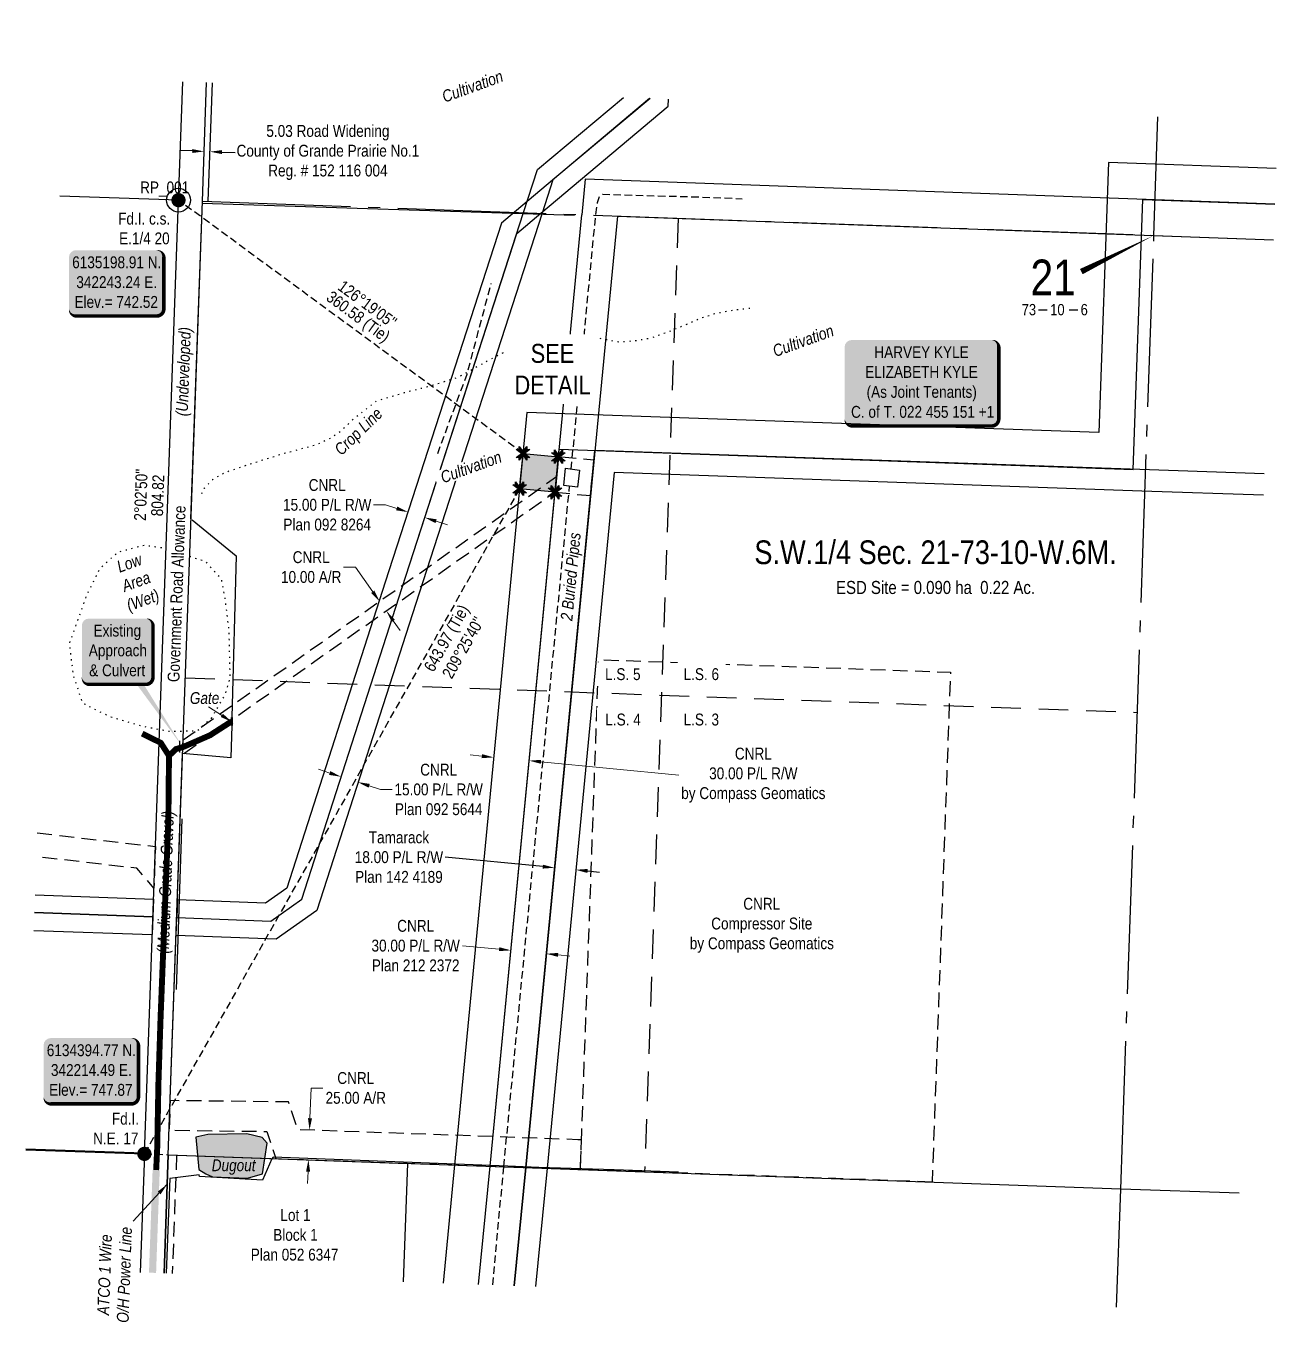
# Model space of a CAD drawing. Extents: x 338478 to 343770, y 6132123 to 6135346.
# Drawn here: x 342115 to 343169, y 6134253 to 6135346 of the extents above; entities that cross this region are included whole.
import ezdxf
from ezdxf.enums import TextEntityAlignment as Align

# ---------------------------------------------------------------- set-up
doc = ezdxf.new("R2010")
doc.units = 0
doc.header["$LTSCALE"] = 5
doc.header["$PDSIZE"] = 0.5
for name, pattern in [('foc-ACCESSROAD', [3.75, 2.5, -1.25]), ('foc-FLOWLINE', [3.75, 2.5, -1.25]), ('foc-LSD', [8, 5, -3]), ('foc-QUARTERLINE', [33, 25, -3, 2, -3]), ('foc-TIELINE', [1.875, 1.25, -0.625]), ('foc-TOPO', [1, 0.2, -0.8]), ('UG_PIPE', [1.875, 1.25, -0.625])]:
    doc.linetypes.add(name, pattern=pattern)
doc.layers.get('Defpoints').update_dxf_attribs({"color": 9})
for name, color, linetype in [('10', 1, 'Continuous'), ('35', 37, 'Continuous'), ('9', 3, 'Continuous'), ('AS-FENCE', 48, 'foc-FENCE'), ('AS-OWNER', 7, 'Continuous'), ('AS-PIPE-UG', 44, 'UG_PIPE'), ('AS-PIPE-UG-T', 44, 'Continuous'), ('AS-POWER', 104, 'foc-POWER'), ('AS-POWER-T', 104, 'Continuous'), ('AS-ROADS', 254, 'Continuous'), ('C-AR', 13, 'foc-ACCESSROAD'), ('C-RW', 13, 'Continuous'), ('C-SYMBOL', 7, 'Continuous'), ('C-WS', 13, 'foc-ACCESSROAD'), ('CG-NOTES', 7, 'Continuous'), ('DETAIL-T', 7, 'Continuous'), ('F-AR', 190, 'foc-ACCESSROAD'), ('F-EZE', 190, 'foc-FLOWLINE'), ('F-RW', 190, 'Continuous'), ('L-AREAREQUIRED', 7, 'Continuous'), ('L-BD', 7, 'Continuous'), ('L-DETAIL-T', 3, 'Continuous'), ('L-MON', 1, 'Continuous'), ('L-QSEC', 8, 'foc-QUARTERLINE'), ('L-ROAD-T', 7, 'Continuous'), ('L-SEC', 7, 'Continuous'), ('L-SECLBL', 7, 'Continuous'), ('L-SECQ', 8, 'foc-QUARTERLINE'), ('L-SECTION-LSD', 7, 'foc-LSD'), ('L-TIE', 7, 'foc-TIELINE'), ('L-TITLEDB', 4, 'Continuous'), ('L-TITLEDB-T', 4, 'Continuous'), ('P-PROPOSED', 10, 'Continuous'), ('P-PROPOSED-H', 21, 'Continuous'), ('T-GENERAL', 48, 'foc-TOPO'), ('T-LOW-AREA', 48, 'foc-TOPO'), ('T-WATER', 160, 'Continuous'), ('T-WATER-H', 133, 'Continuous'), ('T-WATER-T', 170, 'Continuous')]:
    doc.layers.add(name, color=color, linetype=linetype)
for name, color, linetype, lineweight in [('AS-GENERAL', 48, 'Continuous', 18), ('C-AR-T', 13, 'Continuous', 9), ('C-RW-T', 13, 'Continuous', 9), ('C-WS-T', 13, 'Continuous', 9), ('T-TEXT', 48, 'Continuous', 18)]:
    doc.layers.add(name, color=color, linetype=linetype, lineweight=lineweight)
doc.styles.add('100L', font='ARIALN.TTF', dxfattribs={"height": 11})
doc.styles.add('175L', font='ARIALN.TTF', dxfattribs={"height": 20})
doc.styles.add('80', font='ARIALN.TTF', dxfattribs={"height": 10})
doc.styles.add('80CG', font='ARIALN.TTF', dxfattribs={"height": 10})
doc.styles.add('80L', font='ARIALN.TTF', dxfattribs={"height": 10})
doc.styles.add('80LS', font='ARIALNI.TTF', dxfattribs={"height": 10})
doc.styles.add('foc-LtypeFont', font='ARIALN.TTF', dxfattribs={"height": 7.35})
doc.styles.add('SIMPLEX', font='ARIALN.TTF')
doc.linetypes.add('foc-FENCE', pattern='A,10,-1,["X",foc-LtypeFont,S=0.2,R=0,X=-0.625,Y=-0.75],-1.24', length=12.24)
doc.linetypes.add('foc-FENCE-NOLINE', pattern='A,0,-6,["X",foc-LtypeFont,S=0.2,R=0,X=-0.625,Y=-0.75],-6.24', length=12.24)
doc.linetypes.add('foc-POWER', pattern='A,6,-1,["P",foc-LtypeFont,S=0.2,R=0,X=-0.625,Y=-0.75],-1.24,4', length=12.24)
doc.dimstyles.new('Compass 5 000', dxfattribs={"dimscale": 5, "dimtxt": 9, "dimasz": 2, "dimexe": 0.2, "dimexo": 0.0625, "dimgap": 0.5, "dimtad": 0, "dimtih": 1, "dimtoh": 1, "dimzin": 0, "dimdsep": 46, "dimtxsty": '80CG', "dimcen": 0.1, "dimse1": 1, "dimse2": 1, "dimclrd": 256, "dimclrt": 256, "dimaunit": 1, "dimadec": 4, "dimazin": 0, "dimtfac": 0.06, "dimtofl": 0, "dimtmove": 0, "dimatfit": 1, "dimfxl": 0.2, "dimtolj": 1, "dimtzin": 0, "dimlwd": -1, "dimarcsym": 0})

# ---------------------------------------------------------------- blocks, each defined once
blk = doc.blocks.new('*D434')
at = {"layer": 'Defpoints', "color": 0, "transparency": 16777216}
for p in [(342584.1, 6134883), (342602, 6134881.3), (342578.2, 6134634.3)]:
    blk.add_point(p, dxfattribs=at)
at = {"layer": 'F-RW', "transparency": 16777216}
for p, q in [((342550.3, 6134637), (342468.1, 6134644.9)), ((342588.2, 6134633.3), (342598.1, 6134632.3))]:
    blk.add_line(p, q, dxfattribs=at)
for points in [[(342550.5, 6134638.6), (342550.2, 6134635.3), (342560.3, 6134636)], [(342588.3, 6134635), (342588, 6134631.6), (342578.2, 6134634.3)]]:
    blk.add_solid(points, dxfattribs=at)
at = {"layer": 'F-RW', "transparency": 16777216, "insert": (342429.1, 6134644.9), "char_height": 10, "attachment_point": 5, "style": '80CG'}
blk.add_mtext('\\A1;Tamarack\\P18.00 P/L R/W\\PPlan 142 4189', dxfattribs=at)
blk = doc.blocks.new('*D435')
at = {"layer": 'C-RW-T', "transparency": 16777216}
for p, q in [((342417.7, 6134942), (342407.7, 6134942)), ((342427.2, 6134939), (342417.7, 6134942)), ((342460.5, 6134928.2), (342470, 6134925.1))]:
    blk.add_line(p, q, dxfattribs=at)
for points in [[(342427.7, 6134940.6), (342426.7, 6134937.4), (342436.7, 6134935.9)], [(342461, 6134929.8), (342459.9, 6134926.6), (342450.9, 6134931.3)]]:
    blk.add_solid(points, dxfattribs=at)
at = {"layer": 'Defpoints', "color": 0, "transparency": 16777216}
for p in [(342464.5, 6135022), (342478.8, 6135017.3), (342450.9, 6134931.3)]:
    blk.add_point(p, dxfattribs=at)
at = {"layer": 'C-RW-T', "transparency": 16777216, "insert": (342368.6, 6134942), "char_height": 10, "attachment_point": 5, "style": '80CG'}
blk.add_mtext('\\A1;CNRL\\P15.00 P/L R/W\\PPlan 092 8264', dxfattribs=at)
blk = doc.blocks.new('*D436')
at = {"layer": 'C-RW-T', "transparency": 16777216}
for p, q in [((342370.7, 6134715.9), (342361.2, 6134719)), ((342404, 6134705.1), (342413.5, 6134702)), ((342413.5, 6134702), (342423.5, 6134702))]:
    blk.add_line(p, q, dxfattribs=at)
for points in [[(342371.2, 6134717.5), (342370.2, 6134714.3), (342380.2, 6134712.8)], [(342404.5, 6134706.7), (342403.5, 6134703.5), (342394.5, 6134708.2)]]:
    blk.add_solid(points, dxfattribs=at)
at = {"layer": 'Defpoints', "color": 0, "transparency": 16777216}
for p in [(342468.8, 6134986.4), (342483, 6134981.8), (342380.2, 6134712.8)]:
    blk.add_point(p, dxfattribs=at)
at = {"layer": 'C-RW-T', "transparency": 16777216, "insert": (342462.6, 6134702), "char_height": 10, "attachment_point": 5, "style": '80CG'}
blk.add_mtext('\\A1;CNRL\\P15.00 P/L R/W\\PPlan 092 5644', dxfattribs=at)
blk = doc.blocks.new('*U433')
h = blk.add_hatch(color=59)
edge = h.paths.add_edge_path()
edge.add_line((-59, -37), (59, -37))
edge.add_arc((59, -31), 6, 270, 360)
edge.add_line((65, -31), (65, 29.5))
edge.add_arc((59, 29.5), 6, 0, 90)
edge.add_line((59, 35.5), (-59, 35.5))
edge.add_arc((-59, 29.5), 6, 90, 180)
edge.add_line((-65, 29.5), (-65, -31))
edge.add_arc((-59, -31), 6, 180, 270)
at = {"color": 1, "flags": 128}
blk.add_lwpolyline([(-59, -37, 3, 3, 0), (59, -37, 3, 3, 0.414214), (65, -31, 3, 3, 0), (65, 29.5, 3, 0, 0.414214), (59, 35.5, 0, 0, 0), (-59, 35.5, 0, 0, 0.414214), (-65, 29.5, 0, 0, 0), (-65, -31, 0, 3, 0.414214)], format="xyseb", close=True, dxfattribs=at)
blk.add_lwpolyline([(-51.5, -31, 0, 7.5, 0), (0, 0, 0, 0, 0)], format="xyseb", dxfattribs=at)
at = {"color": 1, "style": '80'}
blk.add_attdef('ENTER_TEXT_001', (-36, -5), '', height=10, dxfattribs=at)
blk = doc.blocks.new('*D437')
at = {"layer": 'C-AR-T', "transparency": 16777216}
for p, q in [((342354.1, 6134424.8), (342355, 6134450.3)), ((342355, 6134450.3), (342365, 6134450.3)), ((342352.5, 6134379.8), (342352.1, 6134369.8))]:
    blk.add_line(p, q, dxfattribs=at)
for points in [[(342352.4, 6134424.9), (342355.8, 6134424.7), (342353.7, 6134414.8)], [(342350.8, 6134379.9), (342354.2, 6134379.8), (342352.8, 6134389.8)]]:
    blk.add_solid(points, dxfattribs=at)
at = {"layer": 'Defpoints', "color": 0, "transparency": 16777216}
for p in [(342353.7, 6134414.8), (342386, 6134413.6), (342385.1, 6134388.7)]:
    blk.add_point(p, dxfattribs=at)
at = {"layer": 'C-AR-T', "transparency": 16777216, "insert": (342392.7, 6134450.3), "char_height": 10, "attachment_point": 5, "style": '80CG'}
blk.add_mtext('\\A1;CNRL\\P25.00 A/R', dxfattribs=at)
blk = doc.blocks.new('fdia')
at = {"color": 255, "const_width": 1}
blk.add_lwpolyline([(-0.5, 0, 1), (0.5, 0, 1)], format="xyb", close=True, dxfattribs=at)
blk = doc.blocks.new('Fdiaa')
blk.add_blockref('fdia', (0, 0))
blk = doc.blocks.new('fdib')
at = {"color": 1, "const_width": 1.6}
blk.add_lwpolyline([(-0.4, 0, 1), (0.4, 0, 1)], format="xyb", close=True, dxfattribs=at)
at = {"color": 1}
blk.add_circle((0, 0), 0.8, dxfattribs=at)
blk = doc.blocks.new('Fdibb')
blk.add_blockref('fdib', (0, 0))
blk = doc.blocks.new('fdicc')
for name in ['Fdibb', 'Fdiaa']:
    blk.add_blockref(name, (0, 0))
blk = doc.blocks.new('FDI')
blk.add_blockref('fdicc', (0, 0))
blk = doc.blocks.new('L-SECLBL')
at = {"layer": '9', "color": 7}
for p, q in [((-5.1, -27.8), (-12.3, -27.8)), ((20.7, -27.8), (13.5, -27.8))]:
    blk.add_line(p, q, dxfattribs=at)
at = {"layer": '10', "color": 2, "style": 'SIMPLEX'}
blk.add_attdef('SEC', text='', height=30, dxfattribs=at).set_placement((0, 0), align=Align.MIDDLE)
at = {"layer": '10', "color": 5, "style": '80L'}
blk.add_attdef('TWP', text='', height=9.5, dxfattribs=at).set_placement((-14.4, -27.4), align=Align.MIDDLE_RIGHT)
blk.add_attdef('RGE', text='', height=9.5, dxfattribs=at).set_placement((3.6, -27.4), align=Align.MIDDLE_CENTER)
blk.add_attdef('MER', text='', height=9.5, dxfattribs=at).set_placement((23.2, -27.4), align=Align.MIDDLE_LEFT)
blk = doc.blocks.new('*D438')
at = {"layer": 'Defpoints', "color": 0, "transparency": 16777216}
for p in [(342266.6, 6135290.6), (342271.7, 6135290.4), (342269.8, 6135239.8)]:
    blk.add_point(p, dxfattribs=at)
at = {"layer": 'L-TITLEDB-T', "transparency": 16777216}
for p, q in [((342254.8, 6135240.4), (342244.8, 6135240.7)), ((342279.8, 6135239.5), (342290.9, 6135239.1))]:
    blk.add_line(p, q, dxfattribs=at)
for points in [[(342254.9, 6135242), (342254.8, 6135238.7), (342264.8, 6135240)], [(342279.9, 6135241.1), (342279.8, 6135237.8), (342269.8, 6135239.8)]]:
    blk.add_solid(points, dxfattribs=at)
at = {"layer": 'L-TITLEDB-T', "transparency": 16777216, "insert": (342369.2, 6135239.1), "char_height": 10, "attachment_point": 5, "style": '80CG'}
blk.add_mtext('\\A1;5.03 Road Widening\\PCounty of Grande Prairie No.1\\PReg. # 152 116 004', dxfattribs=at)
blk = doc.blocks.new('*D439')
at = {"layer": 'C-RW-T', "transparency": 16777216}
for p, q in [((342513.5, 6134567.3), (342482.7, 6134570.3)), ((342563.3, 6134562.5), (342573.2, 6134561.6))]:
    blk.add_line(p, q, dxfattribs=at)
for points in [[(342513.7, 6134569), (342513.4, 6134565.7), (342523.5, 6134566.4)], [(342563.4, 6134564.2), (342563.1, 6134560.9), (342553.3, 6134563.5)]]:
    blk.add_solid(points, dxfattribs=at)
at = {"layer": 'Defpoints', "color": 0, "transparency": 16777216}
for p in [(342542, 6134758.2), (342571.8, 6134755.3), (342553.3, 6134563.5)]:
    blk.add_point(p, dxfattribs=at)
at = {"layer": 'C-RW-T', "transparency": 16777216, "insert": (342443.2, 6134570.3), "char_height": 10, "attachment_point": 5, "style": '80CG'}
blk.add_mtext('\\A1;CNRL\\P30.00 P/L R/W\\PPlan 212 2372', dxfattribs=at)
blk = doc.blocks.new('*D440')
at = {"layer": 'C-RW-T', "transparency": 16777216}
for p, q in [((342499.1, 6134730.1), (342489.1, 6134731.1)), ((342548.8, 6134725.3), (342665.1, 6134714.1))]:
    blk.add_line(p, q, dxfattribs=at)
for points in [[(342499.2, 6134731.8), (342498.9, 6134728.4), (342509, 6134729.1)], [(342549, 6134727), (342548.7, 6134723.7), (342538.9, 6134726.3)]]:
    blk.add_solid(points, dxfattribs=at)
at = {"layer": 'Defpoints', "color": 0, "transparency": 16777216}
for p in [(342509.5, 6134734.6), (342539.4, 6134731.7), (342538.9, 6134726.3)]:
    blk.add_point(p, dxfattribs=at)
at = {"layer": 'C-RW-T', "transparency": 16777216, "insert": (342727.9, 6134714.1), "char_height": 10, "attachment_point": 5, "style": '80CG'}
blk.add_mtext('\\A1;CNRL\\P30.00 P/L R/W\\Pby Compass Geomatics', dxfattribs=at)
blk = doc.blocks.new('*U443')
h = blk.add_hatch(color=254)
edge = h.paths.add_edge_path()
edge.add_line((-34, -28.5), (34, -28.5))
edge.add_arc((34, -22.5), 6, 270, 360)
edge.add_line((40, -22.5), (40, 21))
edge.add_arc((34, 21), 6, 0, 90)
edge.add_line((34, 27), (-34, 27))
edge.add_arc((-34, 21), 6, 90, 180)
edge.add_line((-40, 21), (-40, -22.5))
edge.add_arc((-34, -22.5), 6, 180, 270)
at = {"color": 1, "flags": 128}
blk.add_lwpolyline([(-34, -28.5, 3, 3, 0), (34, -28.5, 3, 3, 0.414214), (40, -22.5, 3, 3, 0), (40, 21, 3, 0, 0.414214), (34, 27, 0, 0, 0), (-34, 27, 0, 0, 0.414214), (-40, 21, 0, 0, 0), (-40, -22.5, 0, 3, 0.414214)], format="xyseb", close=True, dxfattribs=at)
blk.add_lwpolyline([(-15.1, -9.7, 0, 10, 0), (0, 0, 5, 5, 0)], format="xyseb", dxfattribs=at)
at = {"color": 1, "style": '80'}
blk.add_attdef('ENTER_TEXT_001', (-36, -5), '', height=10, dxfattribs=at)
blk = doc.blocks.new('*U463')
h = blk.add_hatch(color=255)
edge = h.paths.add_edge_path()
edge.add_line((-24, -28.5), (24, -28.5))
edge.add_arc((24, -22.5), 6, 270, 360)
edge.add_line((30, -22.5), (30, 21))
edge.add_arc((24, 21), 6, 0, 90)
edge.add_line((24, 27), (-24, 27))
edge.add_arc((-24, 21), 6, 90, 180)
edge.add_line((-30, 21), (-30, -22.5))
edge.add_arc((-24, -22.5), 6, 180, 270)
at = {"color": 1, "flags": 128}
blk.add_lwpolyline([(-24, -28.5, 3, 3, 0), (24, -28.5, 3, 3, 0.414214), (30, -22.5, 3, 3, 0), (30, 21, 3, 0, 0.414214), (24, 27, 0, 0, 0), (-24, 27, 0, 0, 0.414214), (-30, 21, 0, 0, 0), (-30, -22.5, 0, 3, 0.414214)], format="xyseb", close=True, dxfattribs=at)
for points in [[(20.8, -14.4, 0, 7.5, 0), (0, 0, 0, 0, 0)], [(55.2, -81.5, 0, 7.5, 0), (0, 0, 0, 0, 0)]]:
    blk.add_lwpolyline(points, format="xyseb", dxfattribs=at)
at = {"color": 1, "style": '80'}
blk.add_attdef('ENTER_TEXT_001', (-26.8, -4.9), '', height=10, dxfattribs=at)
blk = doc.blocks.new('*D471')
at = {"layer": 'C-AR-T', "transparency": 16777216}
for p, q in [((342392.4, 6134889.5), (342382.4, 6134889.5)), ((342407, 6134868.8), (342392.4, 6134889.5)), ((342424.3, 6134844.3), (342430.1, 6134836.1))]:
    blk.add_line(p, q, dxfattribs=at)
for points in [[(342408.4, 6134869.7), (342405.7, 6134867.8), (342412.8, 6134860.6)], [(342425.7, 6134845.2), (342423, 6134843.3), (342418.6, 6134852.4)]]:
    blk.add_solid(points, dxfattribs=at)
at = {"layer": 'Defpoints', "color": 0, "transparency": 16777216}
for p in [(342418.6, 6134852.4), (342324.5, 6134798.3), (342330.2, 6134790.1)]:
    blk.add_point(p, dxfattribs=at)
at = {"layer": 'C-AR-T', "transparency": 16777216, "insert": (342355.1, 6134889.5), "char_height": 10, "attachment_point": 5, "style": '80CG'}
blk.add_mtext('\\A1;CNRL\\P10.00 A/R', dxfattribs=at)
blk = doc.blocks.new('TEMP')
h = blk.add_hatch(color=255)
h.dxf.hatch_style = 1
h.paths.add_polyline_path([(0, 0.25), (-0.67, 1.15), (-0.67, 0.67), (-1.15, 0.67), (-0.25, 0), (-1.15, -0.67), (-0.67, -0.67), (-0.67, -1.15), (0, -0.25), (0.67, -1.15), (0.67, -0.67), (1.15, -0.67), (0.25, 0), (1.15, 0.67), (0.67, 0.67), (0.67, 1.15)])
h.paths.add_polyline_path([(0.57, 0.85), (0.57, 0.57), (0.85, 0.57), (0.08, 0), (0.85, -0.57), (0.57, -0.57), (0.57, -0.85), (0, -0.08), (-0.57, -0.85), (-0.57, -0.57), (-0.85, -0.57), (-0.08, 0), (-0.85, 0.57), (-0.57, 0.57), (-0.57, 0.85), (0, 0.08)], flags=16)
h = blk.add_hatch(color=1)
h.dxf.hatch_style = 1
h.paths.add_polyline_path([(0, 0.08), (-0.57, 0.85), (-0.57, 0.57), (-0.85, 0.57), (-0.08, 0), (-0.85, -0.57), (-0.57, -0.57), (-0.57, -0.85), (0, -0.08), (0.57, -0.85), (0.57, -0.57), (0.85, -0.57), (0.08, 0), (0.85, 0.57), (0.57, 0.57), (0.57, 0.85)])
at = {"color": 1}
for p, q in [((-0.08, 0), (0.08, 0)), ((0, 0.08), (0, -0.08))]:
    blk.add_line(p, q, dxfattribs=at)
at = {"color": 255, "flags": 128}
blk.add_lwpolyline([(-0.25, 0), (-1.15, 0.67), (-0.67, 0.67), (-0.67, 1.15), (0, 0.25), (0.67, 1.15), (0.67, 0.67), (1.15, 0.67), (0.25, 0), (1.15, -0.67), (0.67, -0.67), (0.67, -1.15), (0, -0.25), (-0.67, -1.15), (-0.67, -0.67), (-1.15, -0.67)], close=True, dxfattribs=at)
at = {"color": 1, "flags": 128}
blk.add_lwpolyline([(-0.08, 0), (-0.85, 0.57), (-0.57, 0.57), (-0.57, 0.85), (0, 0.08), (0.57, 0.85), (0.57, 0.57), (0.85, 0.57), (0.08, 0), (0.85, -0.57), (0.57, -0.57), (0.57, -0.85), (0, -0.08), (-0.57, -0.85), (-0.57, -0.57), (-0.85, -0.57)], close=True, dxfattribs=at)

msp = doc.modelspace()

# ---------------------------------------------------------------- hatches: boundary and pattern name
at = {"layer": 'P-PROPOSED-H'}
h = msp.add_hatch(color=256, dxfattribs=at)
h.dxf.hatch_style = 1
h.paths.add_polyline_path([(342560.683, 6134952.665), (342530.828, 6134955.543), (342533.708, 6134985.4), (342563.56, 6134982.52)])
at = {"layer": 'T-WATER-H'}
h = msp.add_hatch(color=256, dxfattribs=at)
h.dxf.hatch_style = 1
h.paths.add_polyline_path([(342300.785, 6134411.758), (342268.093, 6134411.001), (342257.881, 6134408.864), (342260.426, 6134381.567), (342266.357, 6134377.851), (342272.016, 6134375.406), (342301.478, 6134374.28), (342313.923, 6134377.834), (342318.087, 6134403.725), (342313.704, 6134408.608)])

# ---------------------------------------------------------------- linework, layer by layer
at = {"flags": 128}
for points in [[(342234.607, 6134394.052), (343037.751, 6134365.343)], [(343037.751, 6134365.343), (343137.665, 6134361.771)]]:
    msp.add_lwpolyline(points, dxfattribs=at)
at = {"layer": '35', "color": 3}
msp.add_circle((342243.235, 6135198.912), 9.998, dxfattribs=at)
at = {"layer": 'AS-FENCE', "linetype": 'foc-FENCE-NOLINE', "flags": 128}
for points in [[(342253.762, 6134930.249), (342263.335, 6135198.186)], [(342234.607, 6134394.056), (342246.689, 6134732.253)]]:
    msp.add_lwpolyline(points, dxfattribs=at)
at = {"layer": 'AS-FENCE', "flags": 128}
for points in [[(342577.043, 6135186.114), (342263.255, 6135195.969)], [(342254.743, 6134929.44), (342291.774, 6134898.889), (342288.277, 6134762.906), (342288.122, 6134755.871), (342287.25, 6134728.695), (342246.689, 6134732.253)], [(342246.074, 6134677.176), (342241.26, 6134533.242)], [(342214.142, 6134395.315), (342114.61, 6134398.838)], [(342664.743, 6134379.261), (342610.52, 6134381.217), (342547.091, 6134383.238), (342520.828, 6134384.386), (342323.097, 6134392.115), (342322.031, 6134390.543), (342314.003, 6134372.45), (342261.014, 6134375.75), (342260.769, 6134377.207), (342235.894, 6134373.961), (342232.893, 6134294.071)]]:
    msp.add_lwpolyline(points, dxfattribs=at)
msp.add_lwpolyline([(342579.704, 6134956.865), (342568.018, 6134958.36), (342569.492, 6134972.814), (342581.424, 6134971.261)], close=True, dxfattribs=at)
at = {"layer": 'AS-FENCE', "const_width": 2, "flags": 128}
msp.add_lwpolyline([(342288.122, 6134755.871), (342288.277, 6134762.906)], dxfattribs=at)
at = {"layer": 'AS-GENERAL', "const_width": 1, "flags": 128}
msp.add_lwpolyline([(342244.239, 6134743.233), (342244.217, 6134733.191)], dxfattribs=at)
at = {"layer": 'AS-PIPE-UG', "flags": 128}
for points in [[(342574.342, 6134972.183), (342594.879, 6135184.759), (342596.517, 6135197.02), (342598.141, 6135202.359), (342601.132, 6135203.879), (342626.867, 6135203.154), (342685.026, 6135201.545), (342718.481, 6135200.116)], [(342461.782, 6134985.274), (342486.499, 6135052.08), (342506.88, 6135128.722)], [(342517.52, 6134384.007), (342572.946, 6134957.73)], [(342508.306, 6134284.227), (342509.78, 6134301.813), (342517.52, 6134384.007)]]:
    msp.add_lwpolyline(points, dxfattribs=at)
at = {"layer": 'AS-POWER', "flags": 128}
msp.add_lwpolyline([(342231.036, 6134294.138), (342234.591, 6134394.042)], dxfattribs=at)
at = {"layer": 'AS-ROADS', "const_width": 4.999, "flags": 128}
msp.add_lwpolyline([(342212.598, 6134749.157), (342228.246, 6134741.387), (342235.206, 6134730.438), (342241.031, 6134736.037), (342247.294, 6134737.898), (342269.861, 6134747.756), (342288.079, 6134759.502)], dxfattribs=at)
at = {"layer": 'AS-ROADS', "flags": 128}
for points in [[(342235.206, 6134730.438, 4.999, 4.999, 0), (342234.718, 6134677.119, 4.999, 4.999, 0), (342228.068, 6134508.121, 4.999, 4.999, 0), (342226.315, 6134454.471, 4.999, 4.999, 0), (342225.305, 6134400.023, 4.999, 4.999, 0), (342224.405, 6134381.103, 0, 0, 0)], [(342224.405, 6134381.103, 5.999, 5.999, 0), (342221.346, 6134294.484, 5.999, 5.999, 0)]]:
    msp.add_lwpolyline(points, format="xyseb", dxfattribs=at)
at = {"layer": 'C-AR', "flags": 128}
for points in [[(342247.1, 6134743.77), (342561.948, 6134965.791), (342560.683, 6134952.665), (342246.652, 6134731.221)], [(342583.037, 6134406.611), (342579.82, 6134406.716), (342343.635, 6134415.162), (342335.885, 6134438.504), (342236.227, 6134439.652), (342235.335, 6134414.666), (342317.779, 6134413.716), (342325.386, 6134390.803), (342556.853, 6134382.527), (342582.143, 6134381.633)]]:
    msp.add_lwpolyline(points, close=True, dxfattribs=at)
at = {"layer": 'C-RW', "flags": 128}
for points in [[(342640.388, 6135284.6), (342526.47, 6135188.675)], [(342534.168, 6135188.396), (342545.98, 6135224.893), (342618.522, 6135285.391)], [(342548.794, 6135187.868), (342656.142, 6135278.261), (342656.354, 6135284.023)], [(342640.965, 6135284.58), (342558.932, 6135216.166), (342549.756, 6135187.833)], [(343167.58, 6135195.503), (342586.115, 6135216.523), (342583.234, 6135186.623)], [(342549.756, 6135187.833), (342446.08, 6134867.678), (342359.99, 6134600.041), (342325.63, 6134575.904), (342241.211, 6134578.911), (342241.747, 6134593.932), (342321.13, 6134591.092), (342347.26, 6134609.426), (342431.852, 6134872.272), (342534.168, 6135188.396)], [(342526.47, 6135188.675), (342515.508, 6135179.444), (342417.58, 6134876.878), (342334.519, 6134618.803), (342316.631, 6134606.237), (342242.282, 6134608.885), (342241.747, 6134593.932), (342321.131, 6134591.071), (342347.254, 6134609.421), (342431.852, 6134872.272), (342528.453, 6135170.739), (342548.794, 6135187.868)], [(342496.305, 6134284.656), (342505.904, 6134384.335), (342583.233, 6135186.623)], [(342613.261, 6135185.528), (342535.948, 6134383.28), (342526.327, 6134283.582)], [(342613.261, 6135185.528), (343166.504, 6135165.529)], [(342122.268, 6134613.18), (342222.183, 6134609.638), (342221.613, 6134594.652), (342121.732, 6134598.192)], [(342121.731, 6134598.166), (342221.646, 6134594.614), (342221.104, 6134579.627)], [(342121.196, 6134583.178), (342221.104, 6134579.627)]]:
    msp.add_lwpolyline(points, dxfattribs=at)
at = {"layer": 'C-WS', "flags": 128}
msp.add_lwpolyline([(342560.683, 6134952.665), (342590.525, 6134949.787), (342593.42, 6134979.64), (342563.56, 6134982.52)], close=True, dxfattribs=at)
msp.add_lwpolyline([(342878.691, 6134371.027), (342618.905, 6134380.317), (342582.143, 6134381.633), (342597.525, 6134811.471), (342894.073, 6134800.874), (342878.691, 6134371.027)], dxfattribs=at)
at = {"layer": 'F-AR', "flags": 128}
msp.add_lwpolyline([(342124.131, 6134665.343), (342223.766, 6134653.954), (342223.05, 6134633.91), (342222.515, 6134618.922), (342208.15, 6134635.613), (342123.415, 6134645.299)], dxfattribs=at)
at = {"layer": 'F-EZE'}
msp.add_line((342241.586, 6134393.807), (342238.03, 6134293.888), dxfattribs=at)
at = {"layer": 'F-RW', "flags": 128}
for points in [[(342526.348, 6134283.582), (342535.948, 6134383.28), (342594.194, 6134987.87)], [(343158.636, 6134968.03), (342594.194, 6134987.87)], [(342610.483, 6134969.29), (342553.966, 6134382.636)], [(343158.009, 6134950.071), (343055.416, 6134953.669), (342610.512, 6134969.271)], [(342553.966, 6134382.636), (342544.365, 6134282.938)]]:
    msp.add_lwpolyline(points, dxfattribs=at)
at = {"layer": 'L-QSEC'}
msp.add_line((343034.166, 6134265.429), (343037.736, 6134364.913), dxfattribs=at)
at = {"layer": 'L-QSEC', "flags": 128}
for points in [[(343065.612, 6135169.188), (343069.097, 6135269.105)], [(343037.736, 6134364.913), (343065.612, 6135169.188)]]:
    msp.add_lwpolyline(points, dxfattribs=at)
at = {"layer": 'L-SEC'}
for p, q in [((342243.235, 6135198.912), (342246.791, 6135298.827)), ((342263.335, 6135198.197), (342266.891, 6135298.1)), ((342214.492, 6134394.771), (342243.235, 6135198.912)), ((342234.607, 6134394.065), (342263.335, 6135198.194)), ((342114.589, 6134398.24), (342214.492, 6134394.771)), ((342214.492, 6134394.771), (342210.937, 6134294.856)), ((342234.607, 6134394.074), (342231.049, 6134294.137))]:
    msp.add_line(p, q, dxfattribs=at)
at = {"layer": 'L-SECLBL', "flags": 128}
msp.add_lwpolyline([(343065.612, 6135169.188, 0, 4.999, 0), (343004.388, 6135138.659, 0, 0, 0)], format="xyseb", dxfattribs=at)
at = {"layer": 'L-SECQ'}
for p, q in [((342263.335, 6135198.186), (343065.612, 6135169.188)), ((343065.612, 6135169.188), (343166.505, 6135165.541))]:
    msp.add_line(p, q, dxfattribs=at)
at = {"layer": 'L-SECQ', "flags": 128}
for points in [[(342243.235, 6135198.912), (342143.315, 6135202.35)], [(342243.235, 6135198.912), (342143.316, 6135202.35)]]:
    msp.add_lwpolyline(points, dxfattribs=at)
at = {"layer": 'L-SECTION-LSD', "flags": 128}
for points in [[(342664.473, 6135183.687), (342636.179, 6134379.697)], [(342248.971, 6134796.129), (343051.674, 6134767.05)]]:
    msp.add_lwpolyline(points, dxfattribs=at)
at = {"layer": 'L-TIE', "flags": 128}
for points in [[(342530.828, 6134955.543), (342214.507, 6134394.783)], [(342214.492, 6134394.771), (342234.607, 6134394.052)]]:
    msp.add_lwpolyline(points, dxfattribs=at)
at = {"layer": 'L-TITLEDB'}
for p, q in [((342268.361, 6135198.018), (342271.917, 6135297.919)), ((342214.492, 6134394.771), (342114.589, 6134398.24))]:
    msp.add_line(p, q, dxfattribs=at)
at = {"layer": 'L-TITLEDB', "flags": 128}
msp.add_lwpolyline([(342234.591, 6134394.042), (342436.4, 6134386.723), (342432.772, 6134286.927)], dxfattribs=at)
at = {"layer": 'P-PROPOSED', "flags": 128}
msp.add_lwpolyline([(342560.683, 6134952.665), (342530.828, 6134955.543), (342533.708, 6134985.4), (342563.56, 6134982.52)], close=True, dxfattribs=at)
at = {"layer": 'T-GENERAL', "flags": 128}
msp.add_lwpolyline([(342724.991, 6135107.657), (342710.051, 6135105.856), (342695.889, 6135103.121), (342683.86, 6135099.381), (342673.374, 6135094.829), (342655.401, 6135087.389), (342640.263, 6135082.252), (342628.272, 6135080.24), (342615.376, 6135079.076), (342600.586, 6135081.779), (342590.519, 6135083.816), (342571.407, 6135083.633), (342545.826, 6135079.126), (342534.464, 6135077.341), (342522.815, 6135073.091), (342507.699, 6135065.501), (342479.239, 6135049.604), (342455.95, 6135042.137), (342433.642, 6135036.456), (342409.896, 6135029.339), (342389.758, 6135013.42), (342380.547, 6135004.414), (342372.496, 6134998.698), (342359.77, 6134992.65), (342330.568, 6134984.717), (342317.39, 6134980.664), (342300.392, 6134975.234), (342282.068, 6134969.03), (342271.76, 6134963.166), (342264.82, 6134955.921), (342261.686, 6134949.591)], dxfattribs=at)
at = {"layer": 'T-LOW-AREA', "flags": 128}
msp.add_lwpolyline([(342252.634, 6134898.649), (342265.7, 6134894.51), (342279.133, 6134879.9), (342282.365, 6134862.878), (342285.656, 6134835.902), (342286.559, 6134795.653), (342282.388, 6134782.244), (342270.756, 6134761.798), (342259.121, 6134751.248), (342235.678, 6134750.825), (342214.279, 6134754.883), (342185.064, 6134763.451), (342162.602, 6134774.579), (342154.701, 6134797.938), (342151.424, 6134825.132), (342166.157, 6134866.261), (342177.354, 6134888.847), (342192.307, 6134902.232), (342214.34, 6134908.117), (342230.02, 6134905.86), (342232.729, 6134904.995)], dxfattribs=at)
at = {"layer": 'T-WATER', "flags": 128}
msp.add_lwpolyline([(342300.785, 6134411.758), (342268.093, 6134411.001), (342257.881, 6134408.864), (342260.426, 6134381.567), (342266.357, 6134377.851), (342272.016, 6134375.406), (342301.478, 6134374.28), (342313.923, 6134377.834), (342318.087, 6134403.725), (342313.704, 6134408.608)], close=True, dxfattribs=at)

# ---------------------------------------------------------------- block references
at = {"layer": 'AS-OWNER'}
ref = msp.add_blockref('*U433', (342869.866, 6135045.503), dxfattribs=dict(at, xscale=0.9997908399999911, yscale=0.9997908399999911, zscale=0.9997908399999911))
ref.add_attrib('ENTER_TEXT_001', 'HARVEY KYLE', (342829.956, 6135065.758), dxfattribs={"layer": '0', "color": 1, "height": 9.99791, "style": '80'})
ref.add_attrib('ENTER_TEXT_002', 'ELIZABETH KYLE', (342822.3, 6135049.095), dxfattribs={"layer": '0', "color": 1, "height": 9.99791, "style": '80'})
ref.add_attrib('ENTER_TEXT_003', '(As Joint Tenants)', (342823.395, 6135032.261), dxfattribs={"layer": '0', "color": 1, "height": 9.99791, "style": '80'})
ref.add_attrib('ENTER_TEXT_004', 'C. of T. 022 455 151 +1', (342810.311, 6135015.421), dxfattribs={"layer": '0', "color": 1, "height": 9.99791, "style": '80'})
at = {"layer": 'CG-NOTES'}
ref = msp.add_blockref('*U463', (342191.724, 6134819.118), dxfattribs=dict(at, xscale=0.99978011, yscale=0.99978011, zscale=0.99978011))
ref.add_attrib('ENTER_TEXT_001', 'Existing', (342171.613, 6134830.987), dxfattribs={"layer": '0', "color": 1, "height": 9.9978, "style": '80'})
ref.add_attrib('ENTER_TEXT_002', 'Approach', (342167.606, 6134814.324), dxfattribs={"layer": '0', "color": 1, "height": 9.9978, "style": '80'})
ref.add_attrib('ENTER_TEXT_003', '& Culvert', (342167.961, 6134797.483), dxfattribs={"layer": '0', "color": 1, "height": 9.9978, "style": '80'})
at = {"layer": 'DETAIL-T'}
ref = msp.add_blockref('*U443', (342190.879, 6135129.746), dxfattribs=at)
ref.add_attrib('ENTER_TEXT_001', '6135198.91 N.', (342153.584, 6135141.518), dxfattribs={"layer": '0', "color": 1, "height": 10, "style": '80'})
ref.add_attrib('ENTER_TEXT_002', '342243.24 E.', (342157.059, 6135124.81), dxfattribs={"layer": '0', "color": 1, "height": 10, "style": '80'})
ref.add_attrib('ENTER_TEXT_003', 'Elev.= 742.52', (342155.535, 6135108.103), dxfattribs={"layer": '0', "color": 1, "height": 10, "style": '80'})
ref = msp.add_blockref('*U443', (342169.481, 6134465.377), dxfattribs=at)
ref.add_attrib('ENTER_TEXT_001', '6134394.77 N.', (342132.186, 6134477.15), dxfattribs={"layer": '0', "color": 1, "height": 10, "style": '80'})
ref.add_attrib('ENTER_TEXT_002', '342214.49 E.', (342135.661, 6134460.442), dxfattribs={"layer": '0', "color": 1, "height": 10, "style": '80'})
ref.add_attrib('ENTER_TEXT_003', 'Elev.= 747.87', (342134.106, 6134443.734), dxfattribs={"layer": '0', "color": 1, "height": 10, "style": '80'})
at = {"layer": 'L-MON', "xscale": 4.99890055, "yscale": 4.99890055, "zscale": 4.99890055}
for p in [(342533.708, 6134985.4), (342563.56, 6134982.52), (342560.683, 6134952.665)]:
    msp.add_blockref('TEMP', p, dxfattribs=at)
at = {"layer": 'L-SECLBL', "xscale": 0.9997908399999951, "yscale": 0.9997908399999951, "zscale": 0.9997908399999951}
msp.add_blockref('L-SECLBL', (342980.691, 6135134.017), dxfattribs=at).add_auto_attribs({'SEC': '21', 'TWP': '73', 'RGE': '10', 'MER': '6'})

# ---------------------------------------------------------------- texts
at = {"layer": '35', "color": 3, "style": '80'}
msp.add_attdef('RP_001', (342210.881, 6135204.665), 'RP', height=9.9978, dxfattribs=at)
at = {"layer": 'AS-PIPE-UG-T', "insert": (342565.316, 6134844.883), "char_height": 9.9978, "attachment_point": 1, "rotation": 84.494515, "style": '80L'}
msp.add_mtext_dynamic_manual_height_columns('{\\fArial Narrow|b0|i1|c0|p34;2 Buried Pipes}', width=74.56518, gutter_width=49.989, heights=[0], dxfattribs=at)
at = {"layer": 'AS-POWER-T', "insert": (342174.447, 6134252.574), "char_height": 9.9978, "attachment_point": 1, "rotation": 87.959566, "style": '80L'}
msp.add_mtext_dynamic_manual_height_columns('\\pi6.42649;{\\fArial Narrow|b0|i1|c0|p34;ATCO 1 Wire \\P\\pi0.57511;O/H Power Line}', width=80.65525, gutter_width=49.989, heights=[0], dxfattribs=at)
at = {"layer": 'C-SYMBOL', "color": 3, "style": '175L'}
msp.add_text('S.W.1/4 Sec. 21-73-10-W.6M.', height=19.9956, dxfattribs=at).set_placement((342881.536, 6134886.035), align=Align.BOTTOM_CENTER)
at = {"layer": 'C-WS-T', "insert": (342664.352, 6134610.65), "char_height": 9.99571, "attachment_point": 1, "style": '80L'}
msp.add_mtext_dynamic_manual_height_columns('\\pi55.06605;CNRL\\P\\pi28.0449;Compressor Site\\P\\pi9.96262;by Compass Geomatics', width=140.31696, gutter_width=49.989, heights=[0], dxfattribs=at)
at = {"layer": 'L-AREAREQUIRED', "color": 5, "style": '100L'}
msp.add_text('ESD Site = 0.090 ha  0.22 Ac.', height=10.99758, dxfattribs=at).set_placement((342881.536, 6134863.54), align=Align.BOTTOM_CENTER)
at = {"layer": 'L-BD', "style": '80L'}
for s, rotation, p in [("126°19'05''", 323.6823, (342402.535, 6135111.288)), ('360.58 (Tie)', 323.6823, (342394.097, 6135099.809)), ('2°02\'50"', 87.9529, (342211.459, 6134950.453)), ('804.82', 87.9529, (342225.696, 6134949.944)), ('643.97 (Tie)', 60.5729, (342470.171, 6134829.066)), ("209°25'40''", 60.5729, (342483.233, 6134821.698))]:
    msp.add_text(s, height=9.9978, rotation=rotation, dxfattribs=at).set_placement(p, align=Align.MIDDLE)
at = {"layer": 'L-ROAD-T', "style": '80L'}
msp.add_text('Government Road Allowance', height=9.99791, rotation=87.948635, dxfattribs=at).set_placement((342241.608, 6134867.018), align=Align.MIDDLE_CENTER)
at = {"layer": 'L-TITLEDB', "insert": (342303.682, 6134348.139), "char_height": 9.9978, "attachment_point": 1, "style": '80L'}
msp.add_mtext_dynamic_manual_height_columns('\\pi25.43663;Lot 1\\P\\pi19.40794;Block 1\\P\\pi0.47964;Plan 052 6347', width=73.41264, gutter_width=49.989, heights=[0], dxfattribs=at)
at = {"layer": 'T-TEXT', "style": '80LS'}
for s, rotation, p in [('Cultivation', 20, (342491.105, 6135294.901)), ('Cultivation', 20, (342769.897, 6135080.419)), ('(Undeveloped)', 87.948635, (342247.323, 6135054.362)), ('(Medium Grade Gravel)', 87.948635, (342232.245, 6134623.821))]:
    msp.add_text(s, height=9.99791, rotation=rotation, dxfattribs=at).set_placement(p, align=Align.MIDDLE_CENTER)
at = {"layer": 'T-TEXT', "insert": (342373.646, 6134990.167), "char_height": 9.9978, "attachment_point": 1, "rotation": 44.355265, "style": '80L'}
msp.add_mtext_dynamic_manual_height_columns('{\\fArial Narrow|b0|i1|c0|p34;Crop Line}', width=54.43998, gutter_width=50, heights=[0], dxfattribs=at)
at = {"layer": 'T-TEXT', "insert": (342200.063, 6134897.683), "char_height": 9.9978, "width": 24.07151, "attachment_point": 2, "rotation": 20, "style": '80LS'}
msp.add_mtext('Low \\PArea\\P(Wet)', dxfattribs=at)
at = {"layer": 'T-TEXT', "insert": (342252.795, 6134784.13), "char_height": 9.9978, "attachment_point": 1, "style": '80L'}
msp.add_mtext_dynamic_manual_height_columns('{\\fArial Narrow|b0|i1|c0|p34;Gate}', width=11.96901, gutter_width=50, heights=[0], dxfattribs=at)
at = {"layer": 'T-WATER-T', "insert": (342271.264, 6134390.159), "char_height": 9.9978, "attachment_point": 1, "style": '80L'}
msp.add_mtext_dynamic_manual_height_columns('{\\fArial Narrow|b0|i1|c0|p34;Dugout}', width=34.93292, gutter_width=49.989, heights=[0], dxfattribs=at)

# ---------------------------------------------------------------- dimensions: what is measured, and where the dimension line sits
at = {"layer": 'C-AR-T'}
for base, p1, p2, angle, text, picture, middle in [((342418.553, 6134852.44), (342324.455, 6134798.318), (342330.217, 6134790.148), 305.1903, 'CNRL\\P10.00 A/R', '*D471', (342355.128, 6134889.515)), ((342353.743, 6134414.8), (342385.09, 6134388.669), (342385.983, 6134413.647), 87.952134, 'CNRL\\P25.00 A/R', '*D437', (342392.747, 6134450.286))]:
    dim = msp.add_linear_dim(base=base, p1=p1, p2=p2, angle=angle, text=text, dimstyle='Compass 5 000', dxfattribs=at)
    dim.commit()
    dim.dimension.update_dxf_attribs({"geometry": picture, "text_midpoint": middle, "dimtype": 161})
at = {"layer": 'C-RW-T'}
for base, p1, p2, angle, text, picture, middle in [((342450.946, 6134931.268), (342464.536, 6135021.959), (342478.805, 6135017.341), 342.065451, 'CNRL\\P15.00 P/L R/W\\PPlan 092 8264', '*D435', (342368.564, 6134942.045)), ((342380.242, 6134712.814), (342483.033, 6134981.791), (342468.791, 6134986.401), 162.065451, 'CNRL\\P15.00 P/L R/W\\PPlan 092 5644', '*D436', (342462.599, 6134702.046)), ((342553.324, 6134563.483), (342541.951, 6134758.174), (342571.807, 6134755.298), 354.496291, 'CNRL\\P30.00 P/L R/W\\PPlan 212 2372', '*D439', (342443.238, 6134570.287))]:
    dim = msp.add_linear_dim(base=base, p1=p1, p2=p2, angle=angle, text=text, dimstyle='Compass 5 000', dxfattribs=at)
    dim.commit()
    dim.dimension.update_dxf_attribs({"geometry": picture, "text_midpoint": middle, "dimtype": 161})
at = {"layer": 'F-RW'}
dim = msp.add_linear_dim(base=(342578.204, 6134634.265), p1=(342584.093, 6134883.036), p2=(342602.007, 6134881.31), angle=354.496581, text='Tamarack\\P18.00 P/L R/W\\PPlan 142 4189', dimstyle='Compass 5 000', dxfattribs=at)
dim.commit()
dim.dimension.update_dxf_attribs({"geometry": '*D434', "text_midpoint": (342429.062, 6134644.869), "dimtype": 161})
at = {"layer": 'L-TITLEDB-T'}
dim = msp.add_linear_dim(base=(342269.849, 6135239.821), p1=(342266.625, 6135290.626), p2=(342271.651, 6135290.447), angle=357.961457, text='5.03 Road Widening\\PCounty of Grande Prairie No.1\\PReg. # 152 116 004', dimstyle='Compass 5 000', dxfattribs=at)
dim.commit()
dim.dimension.update_dxf_attribs({"geometry": '*D438', "text_midpoint": (342369.161, 6135239.071), "dimtype": 161})

# ---------------------------------------------------------------- leaders
at = {"layer": 'AS-POWER-T'}
msp.add_leader([(342233.706, 6134369.159), (342204.918, 6134337.974)], dimstyle='Compass 5 000', dxfattribs=at)
at = {"layer": 'T-TEXT'}
msp.add_leader([(342288.192, 6134759.044), (342268.545, 6134771.723)], dimstyle='Compass 5 000', dxfattribs=at)

# ---------------------------------------------------------------- next in the draw order: texts
at = {"layer": 'L-MON', "attachment_point": 1, "style": '80L', "bg_fill": 3, "box_fill_scale": 1.2, "bg_fill_color": 256, "bg_fill_transparency": 0}
for s, width, insert, char_height in [('\\pi5.58898;Fd.I. c.s.\\P\\pi6.38008;E.1/4 20', 47.57883, (342186.737, 6135188.347), 9.99791), ('\\pi22.08279;Fd.I.\\P\\pi6.26089;N.E. 17', 43.06044, (342164.973, 6134429.433), 9.9978)]:
    msp.add_mtext_dynamic_manual_height_columns(s, width=width, gutter_width=50, heights=[0], dxfattribs=dict(at, insert=insert, char_height=char_height))
at = {"layer": 'L-SECTION-LSD', "char_height": 9.9978, "attachment_point": 1, "style": '100L', "bg_fill": 3, "box_fill_scale": 1.5, "bg_fill_color": 256, "bg_fill_transparency": 0}
for s, width, insert in [('\\pi1.76488;L.S. 5', 30.40114, (342601.123, 6134804.259)), ('L.S. 6', 30.48313, (342669.067, 6134804.259)), ('\\pi1.99229;L.S. 4', 30.53989, (342601.123, 6134765.982)), ('L.S. 3', 30.37591, (342669.067, 6134765.982))]:
    msp.add_mtext_dynamic_manual_height_columns(s, width=width, gutter_width=55, heights=[0], dxfattribs=dict(at, insert=insert))

# ---------------------------------------------------------------- next in the draw order: linework, layer by layer
at = {"layer": 'C-RW', "flags": 128}
for points in [[(343168.655, 6135225.477), (343027.426, 6135230.583), (343019.197, 6135002.943), (342537.03, 6135019.891), (342475.877, 6134385.428), (342466.276, 6134285.729)], [(342496.305, 6134284.656), (342505.904, 6134384.335), (342564.178, 6134988.925), (343048.088, 6134971.916), (343056.316, 6135199.525), (343167.58, 6135195.512)]]:
    msp.add_lwpolyline(points, dxfattribs=at)

# ---------------------------------------------------------------- next in the draw order: block references
at = {"layer": 'L-MON'}
for p, xscale, yscale, zscale in [((342243.235, 6135198.912), 4.999999999999977, 4.999999999999977, 4.999999999999977), ((342214.492, 6134394.771), 4.998900549999945, 4.998900549999945, 4.998900549999945)]:
    msp.add_blockref('FDI', p, dxfattribs=dict(at, xscale=xscale, yscale=yscale, zscale=zscale))

# ---------------------------------------------------------------- next in the draw order: dimensions: what is measured, and where the dimension line sits
at = {"layer": 'C-RW-T'}
dim = msp.add_linear_dim(base=(342538.862, 6134726.272), p1=(342509.534, 6134734.621), p2=(342539.39, 6134731.745), angle=354.497153, text='CNRL\\P30.00 P/L R/W\\Pby Compass Geomatics', dimstyle='Compass 5 000', dxfattribs=at)
dim.commit()
dim.dimension.update_dxf_attribs({"geometry": '*D440', "text_midpoint": (342727.861, 6134714.106), "dimtype": 161})

# ---------------------------------------------------------------- next in the draw order: texts
at = {"layer": 'L-DETAIL-T', "insert": (342525.816, 6135077.72), "char_height": 15.99648, "width": 63.62213, "attachment_point": 1, "style": '80CG', "bg_fill": 3, "box_fill_scale": 1.5, "bg_fill_color": 256, "bg_fill_transparency": 0}
msp.add_mtext('\\pi14.38516;SEE\\P\\pi0.76742;DETAIL', dxfattribs=at)

# ---------------------------------------------------------------- next in the draw order: linework, layer by layer
at = {"layer": 'L-TIE', "flags": 128}
msp.add_lwpolyline([(342533.708, 6134985.4), (342243.235, 6135198.912)], dxfattribs=at)

# ---------------------------------------------------------------- next in the draw order: texts
at = {"layer": 'T-TEXT', "insert": (342488.116, 6134978.595), "char_height": 9.99791, "width": 60.42081, "attachment_point": 2, "rotation": 20, "style": '80LS', "bg_fill": 3, "box_fill_scale": 1.15, "bg_fill_color": 256, "bg_fill_true_color": 256, "bg_fill_transparency": 0}
msp.add_mtext('Cultivation', dxfattribs=at)

# ---------------------------------------------------------------- next in the draw order: block references
at = {"layer": 'L-MON', "xscale": 4.99890055, "yscale": 4.99890055, "zscale": 4.99890055}
msp.add_blockref('TEMP', (342530.828, 6134955.543), dxfattribs=at)

doc.saveas('drawing.dxf')
